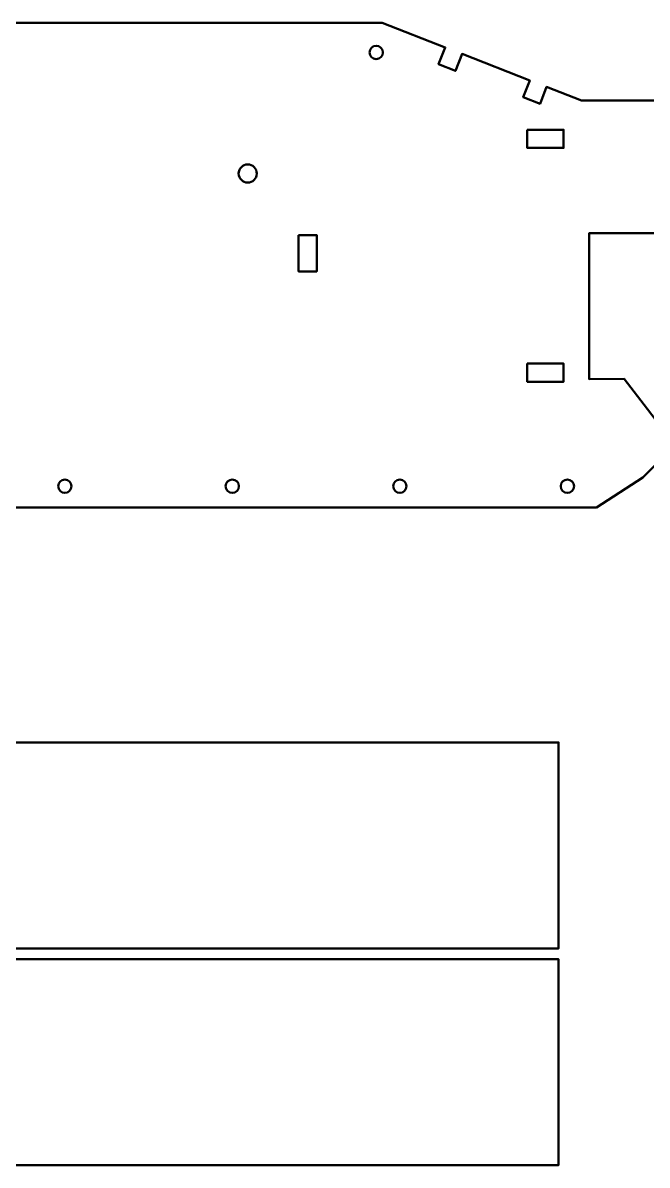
# Model space of a CAD drawing. Header units: inches. Extents: x 1117 to 1992, y -2324 to -585.
# Drawn here: x 1432.4 to 1535.6, y -1705.2 to -1516.5 of the extents above; entities that cross this region are included whole.
import ezdxf

# ---------------------------------------------------------------- set-up
doc = ezdxf.new("R2010")
doc.units = ezdxf.units.IN
doc.header["$MEASUREMENT"] = 0
doc.layers.add('Layer 1', color=7, linetype='Continuous')

# ---------------------------------------------------------------- blocks, each defined once
blk = doc.blocks.new('block 200')
at = {"layer": 'Layer 1', "color": 18, "lineweight": 50, "true_color": 0x010101}
for points in [[(1515.74, -1534.19), (1521.74, -1534.19), (1521.74, -1537.19), (1515.74, -1537.19), (1515.74, -1534.19)], [(1477.95, -1551.59), (1480.95, -1551.59), (1480.95, -1557.59), (1477.95, -1557.59), (1477.95, -1551.59)], [(1515.74, -1572.81), (1521.74, -1572.81), (1521.74, -1575.81), (1515.74, -1575.81), (1515.74, -1572.81)]]:
    blk.add_lwpolyline(points, dxfattribs=at)
for points, knots in [([(1229.34, -1548.46), (1229.34, -1548.46), (1229.34, -1566.97), (1229.34, -1566.97), (1229.34, -1566.97), (1265.15, -1594.61), (1265.15, -1594.61), (1266.93, -1595.85), (1269.09, -1596.58), (1271.42, -1596.58), (1271.42, -1596.58), (1527.17, -1596.58), (1527.17, -1596.58), (1527.17, -1596.58), (1534.83, -1591.62), (1534.83, -1591.62), (1534.83, -1591.62), (1540.19, -1586.26), (1540.19, -1586.26), (1540.19, -1586.26), (1531.75, -1575.34), (1531.75, -1575.34), (1531.75, -1575.34), (1525.97, -1575.36), (1525.97, -1575.36), (1525.97, -1575.36), (1525.97, -1551.27), (1525.97, -1551.27), (1525.97, -1551.27), (1550.86, -1551.27), (1550.86, -1551.27), (1552.07, -1551.27), (1553.04, -1550.29), (1553.04, -1549.08), (1553.04, -1549.08), (1553.04, -1531.54), (1553.04, -1531.54), (1553.04, -1530.33), (1552.07, -1529.35), (1550.86, -1529.35), (1550.86, -1529.35), (1524.69, -1529.35), (1524.69, -1529.35), (1524.69, -1529.35), (1518.95, -1527.12), (1518.95, -1527.12), (1518.95, -1527.12), (1517.86, -1529.9), (1517.86, -1529.9), (1517.86, -1529.9), (1515.07, -1528.82), (1515.07, -1528.82), (1515.07, -1528.82), (1516.15, -1526.03), (1516.15, -1526.03), (1516.15, -1526.03), (1504.97, -1521.67), (1504.97, -1521.67), (1504.97, -1521.67), (1503.88, -1524.46), (1503.88, -1524.46), (1503.88, -1524.46), (1501.09, -1523.37), (1501.09, -1523.37), (1501.09, -1523.37), (1502.18, -1520.58), (1502.18, -1520.58), (1502.18, -1520.58), (1491.78, -1516.53), (1491.78, -1516.53), (1491.78, -1516.53), (1343.32, -1516.53), (1343.32, -1516.53), (1343.32, -1516.53), (1325.45, -1520.66), (1325.45, -1520.66), (1325.45, -1520.66), (1326.14, -1523.57), (1326.14, -1523.57), (1326.14, -1523.57), (1323.22, -1524.25), (1323.22, -1524.25), (1323.22, -1524.25), (1322.53, -1521.33), (1322.53, -1521.33), (1322.53, -1521.33), (1310.83, -1524.03), (1310.83, -1524.03), (1310.83, -1524.03), (1311.53, -1526.95), (1311.53, -1526.95), (1311.53, -1526.95), (1308.6, -1527.63), (1308.6, -1527.63), (1308.6, -1527.63), (1307.91, -1524.71), (1307.91, -1524.71), (1307.91, -1524.71), (1240.04, -1540.38), (1240.04, -1540.38), (1240.04, -1540.38), (1229.34, -1548.46), (1229.34, -1548.46)], [0, 0, 0, 0, 1, 1, 1, 2, 2, 2, 3, 3, 3, 4, 4, 4, 5, 5, 5, 6, 6, 6, 7, 7, 7, 8, 8, 8, 9, 9, 9, 10, 10, 10, 11, 11, 11, 12, 12, 12, 13, 13, 13, 14, 14, 14, 15, 15, 15, 16, 16, 16, 17, 17, 17, 18, 18, 18, 19, 19, 19, 20, 20, 20, 21, 21, 21, 22, 22, 22, 23, 23, 23, 24, 24, 24, 25, 25, 25, 26, 26, 26, 27, 27, 27, 28, 28, 28, 29, 29, 29, 30, 30, 30, 31, 31, 31, 32, 32, 32, 33, 33, 33, 34, 34, 34, 34]), ([(1489.68, -1521.41), (1489.68, -1520.81), (1490.17, -1520.32), (1490.78, -1520.32), (1491.39, -1520.32), (1491.88, -1520.81), (1491.88, -1521.41), (1491.88, -1522.02), (1491.39, -1522.51), (1490.78, -1522.51), (1490.17, -1522.51), (1489.68, -1522.02), (1489.68, -1521.41)], [0, 0, 0, 0, 1, 1, 1, 2, 2, 2, 3, 3, 3, 4, 4, 4, 4]), ([(1468.05, -1541.41), (1468.05, -1540.59), (1468.73, -1539.91), (1469.55, -1539.91), (1470.38, -1539.91), (1471.05, -1540.59), (1471.05, -1541.41), (1471.05, -1542.24), (1470.38, -1542.91), (1469.55, -1542.91), (1468.73, -1542.91), (1468.05, -1542.24), (1468.05, -1541.41)], [0, 0, 0, 0, 1, 1, 1, 2, 2, 2, 3, 3, 3, 4, 4, 4, 4]), ([(1438.22, -1593.06), (1438.22, -1592.45), (1438.71, -1591.96), (1439.32, -1591.96), (1439.93, -1591.96), (1440.42, -1592.45), (1440.42, -1593.06), (1440.42, -1593.67), (1439.93, -1594.16), (1439.32, -1594.16), (1438.71, -1594.16), (1438.22, -1593.67), (1438.22, -1593.06)], [0, 0, 0, 0, 1, 1, 1, 2, 2, 2, 3, 3, 3, 4, 4, 4, 4]), ([(1465.9, -1593.06), (1465.9, -1592.45), (1466.39, -1591.96), (1467, -1591.96), (1467.61, -1591.96), (1468.1, -1592.45), (1468.1, -1593.06), (1468.1, -1593.67), (1467.61, -1594.16), (1467, -1594.16), (1466.39, -1594.16), (1465.9, -1593.67), (1465.9, -1593.06)], [0, 0, 0, 0, 1, 1, 1, 2, 2, 2, 3, 3, 3, 4, 4, 4, 4]), ([(1493.59, -1593.06), (1493.59, -1592.45), (1494.08, -1591.96), (1494.69, -1591.96), (1495.29, -1591.96), (1495.79, -1592.45), (1495.79, -1593.06), (1495.79, -1593.67), (1495.29, -1594.16), (1494.69, -1594.16), (1494.08, -1594.16), (1493.59, -1593.67), (1493.59, -1593.06)], [0, 0, 0, 0, 1, 1, 1, 2, 2, 2, 3, 3, 3, 4, 4, 4, 4]), ([(1521.27, -1593.06), (1521.27, -1592.45), (1521.76, -1591.96), (1522.37, -1591.96), (1522.98, -1591.96), (1523.47, -1592.45), (1523.47, -1593.06), (1523.47, -1593.67), (1522.98, -1594.16), (1522.37, -1594.16), (1521.76, -1594.16), (1521.27, -1593.67), (1521.27, -1593.06)], [0, 0, 0, 0, 1, 1, 1, 2, 2, 2, 3, 3, 3, 4, 4, 4, 4])]:
    blk.add_open_spline(points, degree=3, knots=knots, dxfattribs=at)

msp = doc.modelspace()

# ---------------------------------------------------------------- linework, layer by layer
at = {"layer": 'Layer 1', "color": 18, "lineweight": 50, "true_color": 0x010101}
for points in [[(1304.91, -1635.38), (1520.91, -1635.38), (1520.91, -1669.38), (1304.91, -1669.38), (1304.91, -1635.38)], [(1304.91, -1671.18), (1520.91, -1671.18), (1520.91, -1705.18), (1304.91, -1705.18), (1304.91, -1671.18)]]:
    msp.add_lwpolyline(points, dxfattribs=at)

# ---------------------------------------------------------------- block references
at = {"layer": 'Layer 1'}
msp.add_blockref('block 200', (0, 0), dxfattribs=at)

doc.saveas('drawing.dxf')
